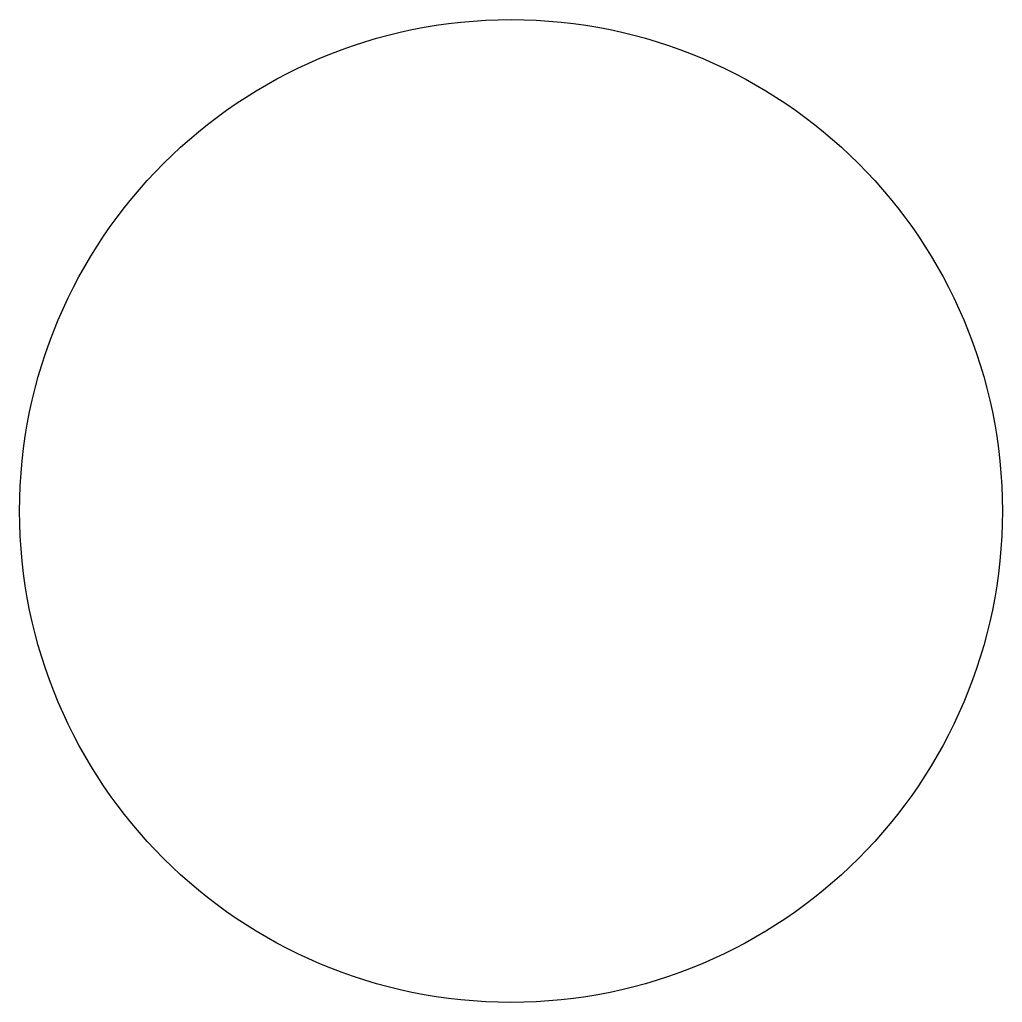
# Model space of a CAD drawing. Header units: millimetres. Extents: x -8.4 to 8.4, y 0 to 16.8.
import ezdxf

# ---------------------------------------------------------------- set-up
doc = ezdxf.new("R2010")
doc.units = ezdxf.units.MM
doc.layers.get('0').update_dxf_attribs({"linetype": 'CONTINUOUS'})

msp = doc.modelspace()

# ---------------------------------------------------------------- linework, layer by layer
msp.add_circle((0, 8.4), 8.4)

doc.saveas('drawing.dxf')
